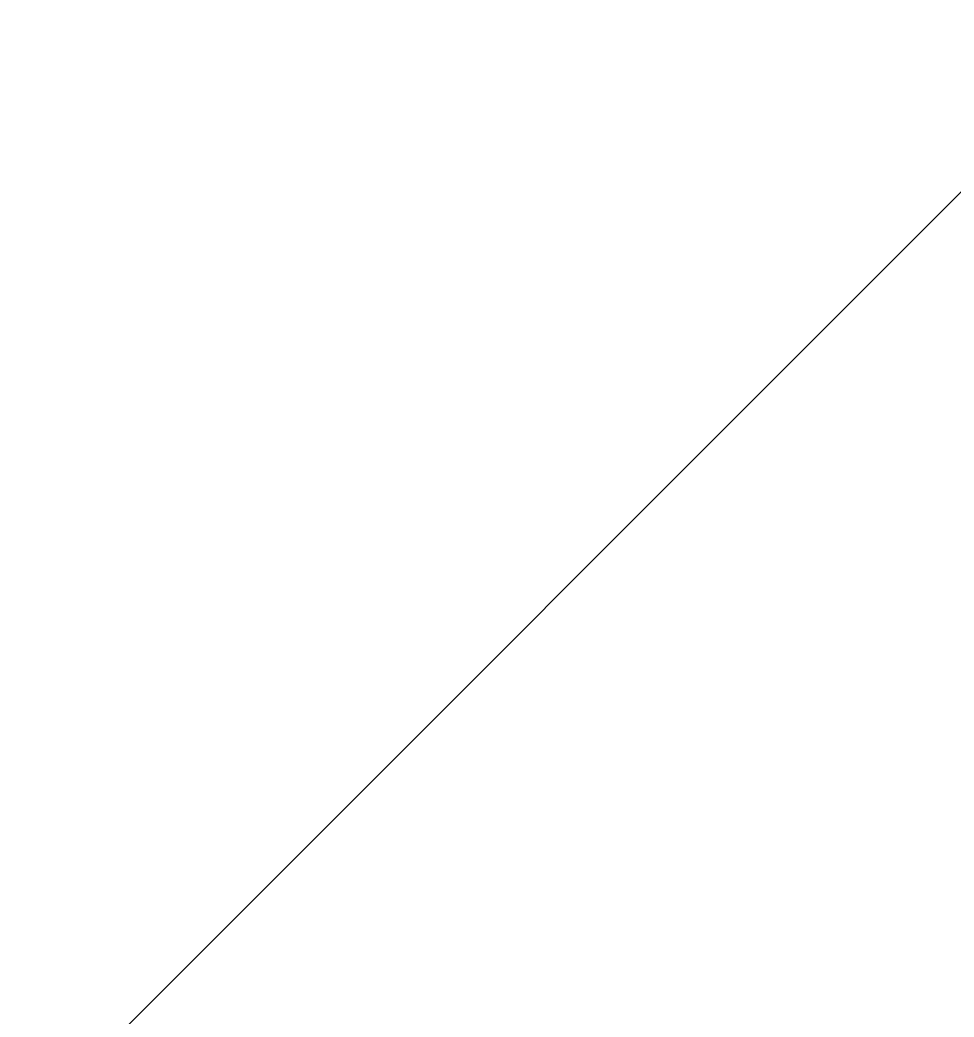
# Model space of a CAD drawing. Header units: metres. Extents: x 286072 to 323604, y 7400965 to 7466400.
# Drawn here: x 287198.848 to 287199.683, y 7465678.936 to 7465679.827 of the extents above; entities that cross this region are included whole.
import ezdxf

# ---------------------------------------------------------------- set-up
doc = ezdxf.new("R2010")
doc.units = ezdxf.units.M
doc.layers.add('DESAPROPRIAÇÃO', color=160, linetype='Continuous')

msp = doc.modelspace()

# ---------------------------------------------------------------- hatches: boundary and pattern name
at = {"layer": 'DESAPROPRIAÇÃO', "transparency": 33554687}
h = msp.add_hatch(dxfattribs=at)
h.set_pattern_fill('ANSI31', color=256)
edge = h.paths.add_edge_path()
edge.add_line((287051.15574, 7465784.08629), (287277.41834, 7465635.14375))
edge.add_line((287277.41834, 7465635.14375), (287284.47724, 7465645.86711))
edge.add_line((287284.47724, 7465645.86711), (287293.62196, 7465630.02047))
edge.add_arc((287363.46268, 7465670.32391), 80.63556, 209.9882347, 222.9326769)
edge.add_arc((286539.62963, 7464903.89497), 1044.58185, 42.26264139, 42.93267691, ccw=False)
edge.add_arc((287308.94525, 7465603.00192), 5.06414, -6.68655, 42.26264, ccw=False)
edge.add_line((287313.97495, 7465602.41227), (287259.64069, 7465637.88365))
edge.add_line((287259.64069, 7465637.88365), (287213.38517, 7465668.08093))
edge.add_line((287213.38517, 7465668.08093), (287184.09452, 7465689.53643))
edge.add_line((287184.09452, 7465689.53643), (287144.04467, 7465715.6507))
edge.add_line((287144.04467, 7465715.6507), (287134.87187, 7465721.9321))
edge.add_line((287134.87187, 7465721.9321), (287113.3144, 7465737.44141))
edge.add_line((287113.3144, 7465737.44141), (287106.79719, 7465743.30076))
edge.add_line((287106.79719, 7465743.30076), (287078.50543, 7465764.74105))
edge.add_line((287078.50543, 7465764.74105), (287051.15574, 7465784.08629))

# ---------------------------------------------------------------- linework, layer by layer
at = {"layer": 'DESAPROPRIAÇÃO', "transparency": 33554687, "const_width": 0.25, "flags": 128}
msp.add_lwpolyline([(287051.15574, 7465784.08629), (287277.41834, 7465635.14375), (287284.47724, 7465645.86711), (287293.62196, 7465630.02047, 0.056541), (287304.42499, 7465615.39993, -0.002924), (287312.69307, 7465606.40771, -0.216889), (287313.97495, 7465602.41227), (287259.64069, 7465637.88365), (287213.38517, 7465668.08093), (287184.09452, 7465689.53643), (287144.04467, 7465715.6507), (287134.87187, 7465721.9321), (287113.3144, 7465737.44141), (287106.79719, 7465743.30076), (287078.50543, 7465764.74105), (287051.15574, 7465784.08629)], format="xyb", dxfattribs=at)

doc.saveas('drawing.dxf')
